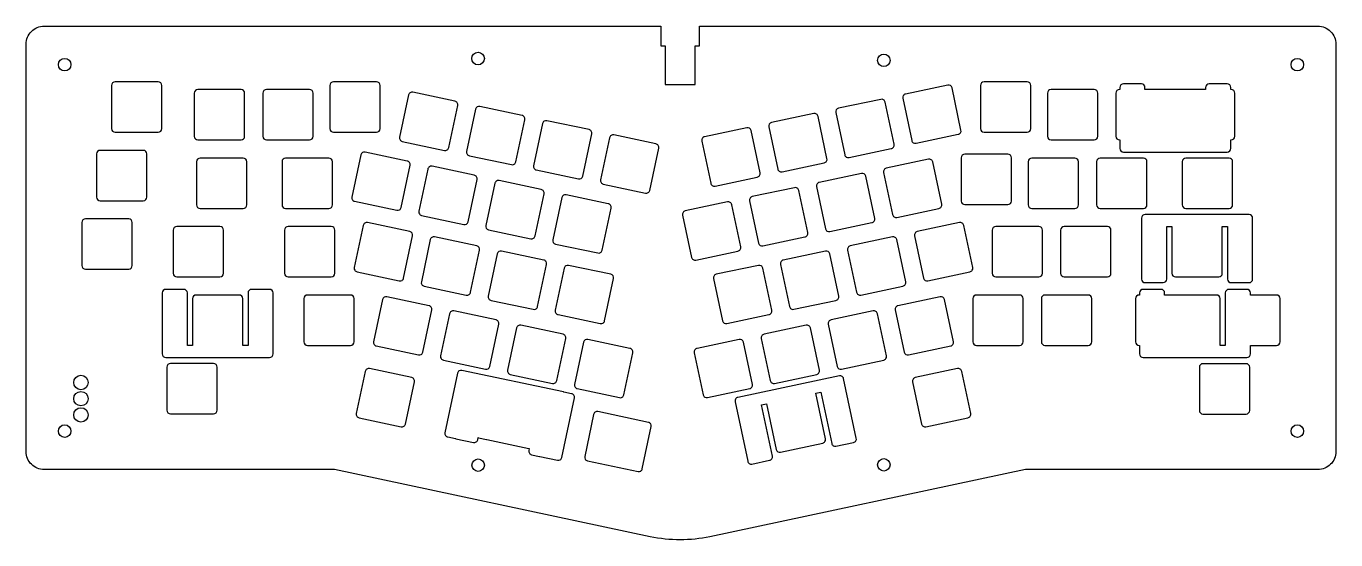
# Model space of a CAD drawing. Header units: millimetres. Extents: x 686 to 1051, y -556 to -413.
import ezdxf

# ---------------------------------------------------------------- set-up
doc = ezdxf.new("R2010")
doc.units = ezdxf.units.MM
doc.layers.get('0').update_dxf_attribs({"linetype": 'CONTINUOUS'})

msp = doc.modelspace()

# ---------------------------------------------------------------- linework, layer by layer
for p, q in [((1026.6, -465.65), (997.72, -465.65)), ((996.72, -466.65), (996.72, -483.59)), ((1003.72, -469), (1005.16, -469)), ((1003.72, -483.59), (1003.72, -469)), ((1005.16, -469), (1005.16, -482)), ((1019.16, -482), (1019.16, -469)), ((1019.16, -469), (1020.6, -469)), ((1020.6, -469), (1020.6, -483.59)), ((1027.6, -483.59), (1027.6, -466.65)), ((1006.16, -483), (1018.16, -483)), ((997.72, -484.59), (1002.72, -484.59)), ((1021.6, -484.59), (1026.6, -484.59))]:
    msp.add_line(p, q)
for points in [[(873.72, -418.73), (873.72, -416.73), (873.72, -413.26), (1045.74, -413.26, -0.414214), (1050.74, -418.26), (1050.74, -531.6, -0.414214), (1045.74, -536.6), (964.46, -536.6), (876.68, -555.26, -0.105104), (860.05, -555.26), (772.27, -536.6), (691.5, -536.6, -0.414214), (686.5, -531.6), (686.5, -418.26, -0.414214), (691.5, -413.26), (863.02, -413.26), (863.02, -416.73), (863.02, -418.73), (864.17, -418.73), (864.17, -429.5), (872.57, -429.5), (872.57, -418.73)], [(723.23, -442.76, 0.414214), (724.23, -441.76), (724.23, -429.76, 0.414214), (723.23, -428.76), (711.23, -428.76, 0.414214), (710.23, -429.76), (710.23, -441.76, 0.414214), (711.23, -442.76)], [(784.94, -441.76), (784.94, -429.76, 0.414214), (783.94, -428.76), (771.94, -428.76, 0.414214), (770.94, -429.76), (770.94, -441.76, 0.414214), (771.94, -442.76), (783.94, -442.76, 0.414214)], [(931.07, -432.14, 0.414214), (930.3, -433.33), (932.8, -445.07, 0.414214), (933.98, -445.84), (945.72, -443.34, 0.414214), (946.49, -442.16), (944, -430.42, 0.414214), (942.81, -429.65)], [(952.9, -442.76), (964.9, -442.76, 0.414214), (965.9, -441.76), (965.9, -429.76, 0.414214), (964.9, -428.76), (952.9, -428.76, 0.414214), (951.9, -429.76), (951.9, -441.76, 0.414214)], [(996.66, -429.32), (991.66, -429.32, 0.414214), (990.66, -430.32), (990.66, -430.9), (990.58, -430.9, 0.414214), (989.58, -431.9), (989.58, -443.9, 0.414214), (990.58, -444.9), (990.66, -444.9), (990.66, -447.26, 0.414214), (991.66, -448.26), (1020.54, -448.26, 0.414215), (1021.54, -447.26), (1021.54, -444.9), (1021.63, -444.9, 0.414214), (1022.63, -443.9), (1022.63, -431.9, 0.414214), (1021.63, -430.9), (1021.54, -430.9), (1021.54, -430.32, 0.414215), (1020.54, -429.32), (1015.54, -429.32, 0.414214), (1014.54, -430.32), (1014.54, -430.9), (997.66, -430.9), (997.66, -430.32, 0.414214)], [(733.25, -443.9, 0.414214), (734.25, -444.9), (746.25, -444.9, 0.414214), (747.25, -443.9), (747.25, -431.9, 0.414214), (746.25, -430.9), (734.25, -430.9, 0.414214), (733.25, -431.9)], [(766.3, -431.9, 0.414214), (765.3, -430.9), (753.3, -430.9, 0.414214), (752.3, -431.9), (752.3, -443.9, 0.414214), (753.3, -444.9), (765.3, -444.9, 0.414214), (766.3, -443.9)], [(791.11, -445.32), (802.85, -447.82, 0.414214), (804.04, -447.05), (806.53, -435.31, 0.414214), (805.76, -434.12), (794.02, -431.63, 0.414214), (792.84, -432.4), (790.34, -444.14, 0.414214)], [(983.53, -444.9, 0.414214), (984.53, -443.9), (984.53, -431.9, 0.414214), (983.53, -430.9), (971.53, -430.9, 0.414214), (970.53, -431.9), (970.53, -443.9, 0.414214), (971.53, -444.9)], [(824.4, -438.08), (812.66, -435.59, 0.414214), (811.47, -436.36), (808.98, -448.1, 0.414214), (809.75, -449.28), (821.48, -451.78, 0.414214), (822.67, -451.01), (825.17, -439.27, 0.414214)], [(915.35, -449.8), (927.09, -447.3, 0.414214), (927.86, -446.12), (925.36, -434.38, 0.414214), (924.18, -433.61), (912.44, -436.1, 0.414214), (911.67, -437.29), (914.16, -449.03, 0.414214)], [(831.29, -439.55, 0.414214), (830.11, -440.32), (827.61, -452.06, 0.414214), (828.38, -453.24), (840.12, -455.74, 0.414214), (841.3, -454.97), (843.8, -443.23, 0.414214), (843.03, -442.04)], [(893.81, -440.06, 0.414214), (893.04, -441.25), (895.53, -452.99, 0.414214), (896.72, -453.76), (908.45, -451.26, 0.414214), (909.22, -450.08), (906.73, -438.34, 0.414214), (905.54, -437.57)], [(847.01, -457.2), (858.75, -459.7, 0.414214), (859.94, -458.93), (862.43, -447.19, 0.414214), (861.66, -446), (849.93, -443.51, 0.414214), (848.74, -444.28), (846.24, -456.02, 0.414214)], [(889.82, -455.22, 0.414214), (890.59, -454.04), (888.1, -442.3, 0.414214), (886.91, -441.53), (875.17, -444.02, 0.414214), (874.4, -445.21), (876.9, -456.95, 0.414214), (878.08, -457.72)], [(720.07, -460.81), (720.07, -448.81, 0.414214), (719.07, -447.81), (707.07, -447.81, 0.414214), (706.07, -448.81), (706.07, -460.81, 0.414214), (707.07, -461.81), (719.07, -461.81, 0.414214)], [(746.85, -463.95, 0.414214), (747.85, -462.95), (747.85, -450.95, 0.414214), (746.85, -449.95), (734.85, -449.95, 0.414214), (733.85, -450.95), (733.85, -462.95, 0.414214), (734.85, -463.95)], [(771.66, -450.95, 0.414214), (770.66, -449.95), (758.66, -449.95, 0.414214), (757.66, -450.95), (757.66, -462.95, 0.414214), (758.66, -463.95), (770.66, -463.95, 0.414214), (771.66, -462.95)], [(792.48, -450.77), (780.74, -448.28, 0.414214), (779.56, -449.05), (777.06, -460.79, 0.414214), (777.83, -461.97), (789.57, -464.47, 0.414214), (790.76, -463.7), (793.25, -451.96, 0.414214)], [(937.45, -450.26), (925.71, -452.75, 0.414214), (924.94, -453.94), (927.44, -465.68, 0.414214), (928.62, -466.45), (940.36, -463.95, 0.414214), (941.13, -462.77), (938.64, -451.03, 0.414214)], [(960.54, -461.89), (960.54, -449.89, 0.414214), (959.54, -448.89), (947.54, -448.89, 0.414214), (946.54, -449.89), (946.54, -461.89, 0.414214), (947.54, -462.89), (959.54, -462.89, 0.414214)], [(979.17, -462.95), (979.17, -450.95, 0.414214), (978.17, -449.95), (966.17, -449.95, 0.414214), (965.17, -450.95), (965.17, -462.95, 0.414214), (966.17, -463.95), (978.17, -463.95, 0.414214)], [(985.22, -449.95, 0.414214), (984.22, -450.95), (984.22, -462.95, 0.414214), (985.22, -463.95), (997.22, -463.95, 0.414214), (998.22, -462.95), (998.22, -450.95, 0.414214), (997.22, -449.95)], [(1008.04, -450.95), (1008.04, -462.95, 0.414214), (1009.04, -463.95), (1021.04, -463.95, 0.414214), (1022.04, -462.95), (1022.04, -450.95, 0.414214), (1021.04, -449.95), (1009.04, -449.95, 0.414214)], [(796.47, -465.93), (808.2, -468.43, 0.414214), (809.39, -467.66), (811.89, -455.92, 0.414214), (811.12, -454.73), (799.38, -452.24, 0.414214), (798.19, -453.01), (795.7, -464.75, 0.414214)], [(906.31, -457.9), (908.8, -469.64, 0.414214), (909.99, -470.41), (921.73, -467.91, 0.414214), (922.5, -466.73), (920, -454.99, 0.414214), (918.82, -454.22), (907.08, -456.71, 0.414214)], [(826.84, -472.39, 0.414214), (828.02, -471.62), (830.52, -459.88, 0.414214), (829.75, -458.69), (818.01, -456.2, 0.414214), (816.83, -456.97), (814.33, -468.71, 0.414214), (815.1, -469.89)], [(888.45, -460.67, 0.414214), (887.68, -461.86), (890.17, -473.6, 0.414214), (891.36, -474.37), (903.09, -471.87, 0.414214), (903.86, -470.69), (901.37, -458.95, 0.414214), (900.18, -458.18)], [(848.38, -462.65), (836.65, -460.16, 0.414214), (835.46, -460.93), (832.96, -472.67, 0.414214), (833.73, -473.85), (845.47, -476.35, 0.414214), (846.66, -475.58), (849.15, -463.84, 0.414214)], [(871.54, -477.56, 0.414214), (872.72, -478.33), (884.46, -475.83, 0.414214), (885.23, -474.65), (882.74, -462.91, 0.414214), (881.55, -462.14), (869.81, -464.63, 0.414214), (869.04, -465.82)], [(703, -466.86, 0.414214), (702, -467.86), (702, -479.86, 0.414214), (703, -480.86), (715, -480.86, 0.414214), (716, -479.86), (716, -467.86, 0.414214), (715, -466.86)], [(727.4, -482, 0.414214), (728.4, -483), (740.4, -483, 0.414214), (741.4, -482), (741.4, -470, 0.414214), (740.4, -469), (728.4, -469, 0.414214), (727.4, -470)], [(759.36, -469, 0.414214), (758.36, -470), (758.36, -482, 0.414214), (759.36, -483), (771.36, -483, 0.414214), (772.36, -482), (772.36, -470, 0.414214), (771.36, -469)], [(781.44, -467.91, 0.414214), (780.26, -468.68), (777.76, -480.42, 0.414214), (778.53, -481.6), (790.27, -484.1, 0.414214), (791.46, -483.33), (793.95, -471.59, 0.414214), (793.18, -470.4)], [(933.56, -471.59), (936.06, -483.33, 0.414214), (937.24, -484.1), (948.98, -481.6, 0.414214), (949.75, -480.42), (947.26, -468.68, 0.414214), (946.07, -467.91), (934.33, -470.4, 0.414214)], [(969.16, -470, 0.414214), (968.16, -469), (956.16, -469, 0.414214), (955.16, -470), (955.16, -482, 0.414214), (956.16, -483), (968.16, -483, 0.414214), (969.16, -482)], [(988.21, -470, 0.414214), (987.21, -469), (975.21, -469, 0.414214), (974.21, -470), (974.21, -482, 0.414214), (975.21, -483), (987.21, -483, 0.414214), (988.21, -482)], [(796.4, -484.38, 0.414214), (797.17, -485.56), (808.9, -488.06, 0.414214), (810.09, -487.29), (812.59, -475.55, 0.414214), (811.82, -474.36), (800.08, -471.87, 0.414214), (798.89, -472.64)], [(930.35, -485.56, 0.414214), (931.12, -484.38), (928.62, -472.64, 0.414214), (927.44, -471.87), (915.7, -474.36, 0.414214), (914.93, -475.55), (917.42, -487.29, 0.414214), (918.61, -488.06)], [(827.54, -492.02, 0.414214), (828.72, -491.25), (831.22, -479.51, 0.414214), (830.45, -478.32), (818.71, -475.83, 0.414214), (817.53, -476.6), (815.03, -488.34, 0.414214), (815.8, -489.52)], [(896.3, -479.51), (898.79, -491.25, 0.414214), (899.98, -492.02), (911.71, -489.52, 0.414214), (912.48, -488.34), (909.99, -476.6, 0.414214), (908.8, -475.83), (897.07, -478.32, 0.414214)], [(847.36, -495.21), (849.85, -483.47, 0.414214), (849.08, -482.28), (837.35, -479.79, 0.414214), (836.16, -480.56), (833.66, -492.3, 0.414214), (834.43, -493.48), (846.17, -495.98, 0.414214)], [(891.36, -480.56, 0.414214), (890.17, -479.79), (878.43, -482.28, 0.414214), (877.66, -483.47), (880.16, -495.21, 0.414214), (881.34, -495.98), (893.08, -493.48, 0.414214), (893.85, -492.3)], [(746.76, -489.05, 0.414214), (745.76, -488.05), (733.76, -488.05, 0.414214), (732.76, -489.05), (732.76, -502.05), (731.32, -502.05), (731.32, -487.47, 0.414214), (730.32, -486.47), (725.32, -486.47, 0.414214), (724.32, -487.47), (724.32, -504.41, 0.414214), (725.32, -505.41), (754.2, -505.41, 0.414215), (755.2, -504.41), (755.2, -487.47, 0.414215), (754.2, -486.47), (749.2, -486.47, 0.414214), (748.2, -487.47), (748.2, -502.05), (746.76, -502.05)], [(777.71, -489.05, 0.414214), (776.71, -488.05), (764.71, -488.05, 0.414214), (763.71, -489.05), (763.71, -501.05, 0.414214), (764.71, -502.05), (776.71, -502.05, 0.414214), (777.71, -501.05)], [(962.8, -502.05, 0.414214), (963.8, -501.05), (963.8, -489.05, 0.414214), (962.8, -488.05), (950.8, -488.05, 0.414214), (949.8, -489.05), (949.8, -501.05, 0.414214), (950.8, -502.05)], [(982.85, -489.05, 0.414214), (981.85, -488.05), (969.85, -488.05, 0.414214), (968.85, -489.05), (968.85, -501.05, 0.414214), (969.85, -502.05), (981.85, -502.05, 0.414214), (982.85, -501.05)], [(1027.01, -488.05), (1027.01, -487.47, 0.414215), (1026.01, -486.47), (1021.01, -486.47, 0.414214), (1020.01, -487.47), (1020.01, -502.05), (1018.57, -502.05), (1018.57, -489.05, 0.414214), (1017.57, -488.05), (1003.13, -488.05), (1003.13, -487.47, 0.414214), (1002.13, -486.47), (997.13, -486.47, 0.414214), (996.13, -487.47), (996.13, -488.05), (996.04, -488.05, 0.414214), (995.04, -489.05), (995.04, -501.05, 0.414214), (996.04, -502.05), (996.13, -502.05), (996.13, -504.41, 0.414214), (997.13, -505.41), (1026.01, -505.41, 0.414215), (1027.01, -504.41), (1027.01, -502.05), (1034.24, -502.05, 0.414214), (1035.24, -501.05), (1035.24, -489.05, 0.414214), (1034.24, -488.05)], [(785.61, -489.29), (783.11, -501.03, 0.414214), (783.88, -502.21), (795.62, -504.71, 0.414214), (796.81, -503.94), (799.3, -492.2, 0.414214), (798.53, -491.01), (786.79, -488.52, 0.414214)], [(930.7, -503.94, 0.414214), (931.88, -504.71), (943.62, -502.21, 0.414214), (944.39, -501.03), (941.9, -489.29, 0.414214), (940.71, -488.52), (928.97, -491.01, 0.414214), (928.2, -492.2)], [(804.24, -493.25), (801.75, -504.99, 0.414214), (802.52, -506.17), (814.25, -508.67, 0.414214), (815.44, -507.9), (817.94, -496.16, 0.414214), (817.17, -494.97), (805.43, -492.48, 0.414214)], [(923.26, -493.25, 0.414214), (922.08, -492.48), (910.34, -494.97, 0.414214), (909.57, -496.16), (912.06, -507.9, 0.414214), (913.25, -508.67), (924.99, -506.17, 0.414214), (925.76, -504.99)], [(836.57, -500.12, 0.414214), (835.8, -498.93), (824.06, -496.44, 0.414214), (822.88, -497.21), (820.38, -508.95, 0.414214), (821.15, -510.13), (832.89, -512.63, 0.414214), (834.07, -511.86)], [(906.35, -510.13, 0.414214), (907.12, -508.95), (904.63, -497.21, 0.414214), (903.44, -496.44), (891.71, -498.93, 0.414214), (890.94, -500.12), (893.43, -511.86, 0.414214), (894.62, -512.63)], [(852.71, -515.82), (855.2, -504.08, 0.414214), (854.43, -502.89), (842.7, -500.4, 0.414214), (841.51, -501.17), (839.01, -512.91, 0.414214), (839.78, -514.09), (851.52, -516.59, 0.414214)], [(875.98, -516.59), (887.72, -514.09, 0.414214), (888.49, -512.91), (886, -501.17, 0.414214), (884.81, -500.4), (873.07, -502.89, 0.414214), (872.3, -504.08), (874.8, -515.82, 0.414214)], [(738.62, -507.1), (726.62, -507.1, 0.414214), (725.62, -508.1), (725.62, -520.1, 0.414214), (726.62, -521.1), (738.62, -521.1, 0.414214), (739.62, -520.1), (739.62, -508.1, 0.414214)], [(780.8, -509.28), (778.3, -521.02, 0.414214), (779.07, -522.2), (790.81, -524.7, 0.414214), (792, -523.93), (794.49, -512.19, 0.414214), (793.72, -511), (781.98, -508.51, 0.414214)], [(807.67, -509, 0.414215), (806.48, -509.77), (802.96, -526.34, 0.414215), (803.73, -527.53), (805.93, -527.99, 0.023632), (806.02, -528.02), (810.91, -529.06, 0.414214), (812.1, -528.29), (812.22, -527.71, 0.023636), (812.31, -527.73), (814.51, -528.2, 0.023632), (814.6, -528.22), (826.34, -530.72, 0.023636), (826.43, -530.73), (826.31, -531.3, 0.414214), (827.08, -532.49), (829.28, -532.96, 0.023632), (829.37, -532.98), (834.27, -534.02, 0.414214), (835.45, -533.25), (838.97, -516.68, 0.414214), (838.2, -515.49), (836, -515.03, 0.023632), (835.91, -515)], [(945.52, -508.51), (933.78, -511, 0.414214), (933.01, -512.19), (935.51, -523.93, 0.414214), (936.69, -524.7), (948.43, -522.2, 0.414214), (949.2, -521.02), (946.71, -509.28, 0.414214)], [(1025.79, -507.15), (1013.79, -507.15, 0.414214), (1012.79, -508.15), (1012.79, -520.15, 0.414214), (1013.79, -521.15), (1025.79, -521.15, 0.414214), (1026.79, -520.15), (1026.79, -508.15, 0.414214)], [(890.99, -518.57), (892.4, -518.27), (895.1, -530.99, 0.414214), (896.28, -531.76), (908.02, -529.26, 0.414214), (908.79, -528.08), (906.09, -515.36), (907.5, -515.06), (910.53, -529.33, 0.414214), (911.71, -530.1), (916.6, -529.06, 0.414214), (917.38, -527.87), (913.85, -511.3, 0.414214), (912.67, -510.53), (884.42, -516.53, 0.414215), (883.65, -517.72), (887.17, -534.29, 0.414215), (888.36, -535.06), (893.25, -534.02, 0.414214), (894.02, -532.84)], [(844.32, -521.24), (841.83, -532.98, 0.414214), (842.6, -534.17), (856.66, -537.16, 0.414214), (857.85, -536.39), (860.34, -524.65, 0.414214), (859.57, -523.46), (845.51, -520.47, 0.414214)]]:
    msp.add_lwpolyline(points, format="xyb", close=True)
for centre, radius in [((697.2, -423.96), 1.75), ((812.18, -422.26), 1.75), ((925.04, -422.76), 1.75), ((1040.04, -423.96), 1.75), ((701.72, -512.38), 2), ((701.72, -516.88), 2), ((701.72, -521.38), 2), ((697.2, -525.9), 1.75), ((1040.04, -525.9), 1.75), ((812.2, -535.38), 1.75), ((925.04, -535.27), 1.75)]:
    msp.add_circle(centre, radius)
for centre, start, end in [((997.72, -466.65), 89.9999, 180.0001), ((1026.6, -466.65), -0.0001, 90), ((997.72, -483.59), 179.9999, 270.0001), ((1002.72, -483.59), -89.9999, 0.0001), ((1006.16, -482), 180, 269.9998), ((1018.16, -482), -90.0001, 0), ((1021.6, -483.59), 179.9999, 270), ((1026.6, -483.59), -90, 0.0001)]:
    msp.add_arc(centre, 1, start, end)

doc.saveas('drawing.dxf')
